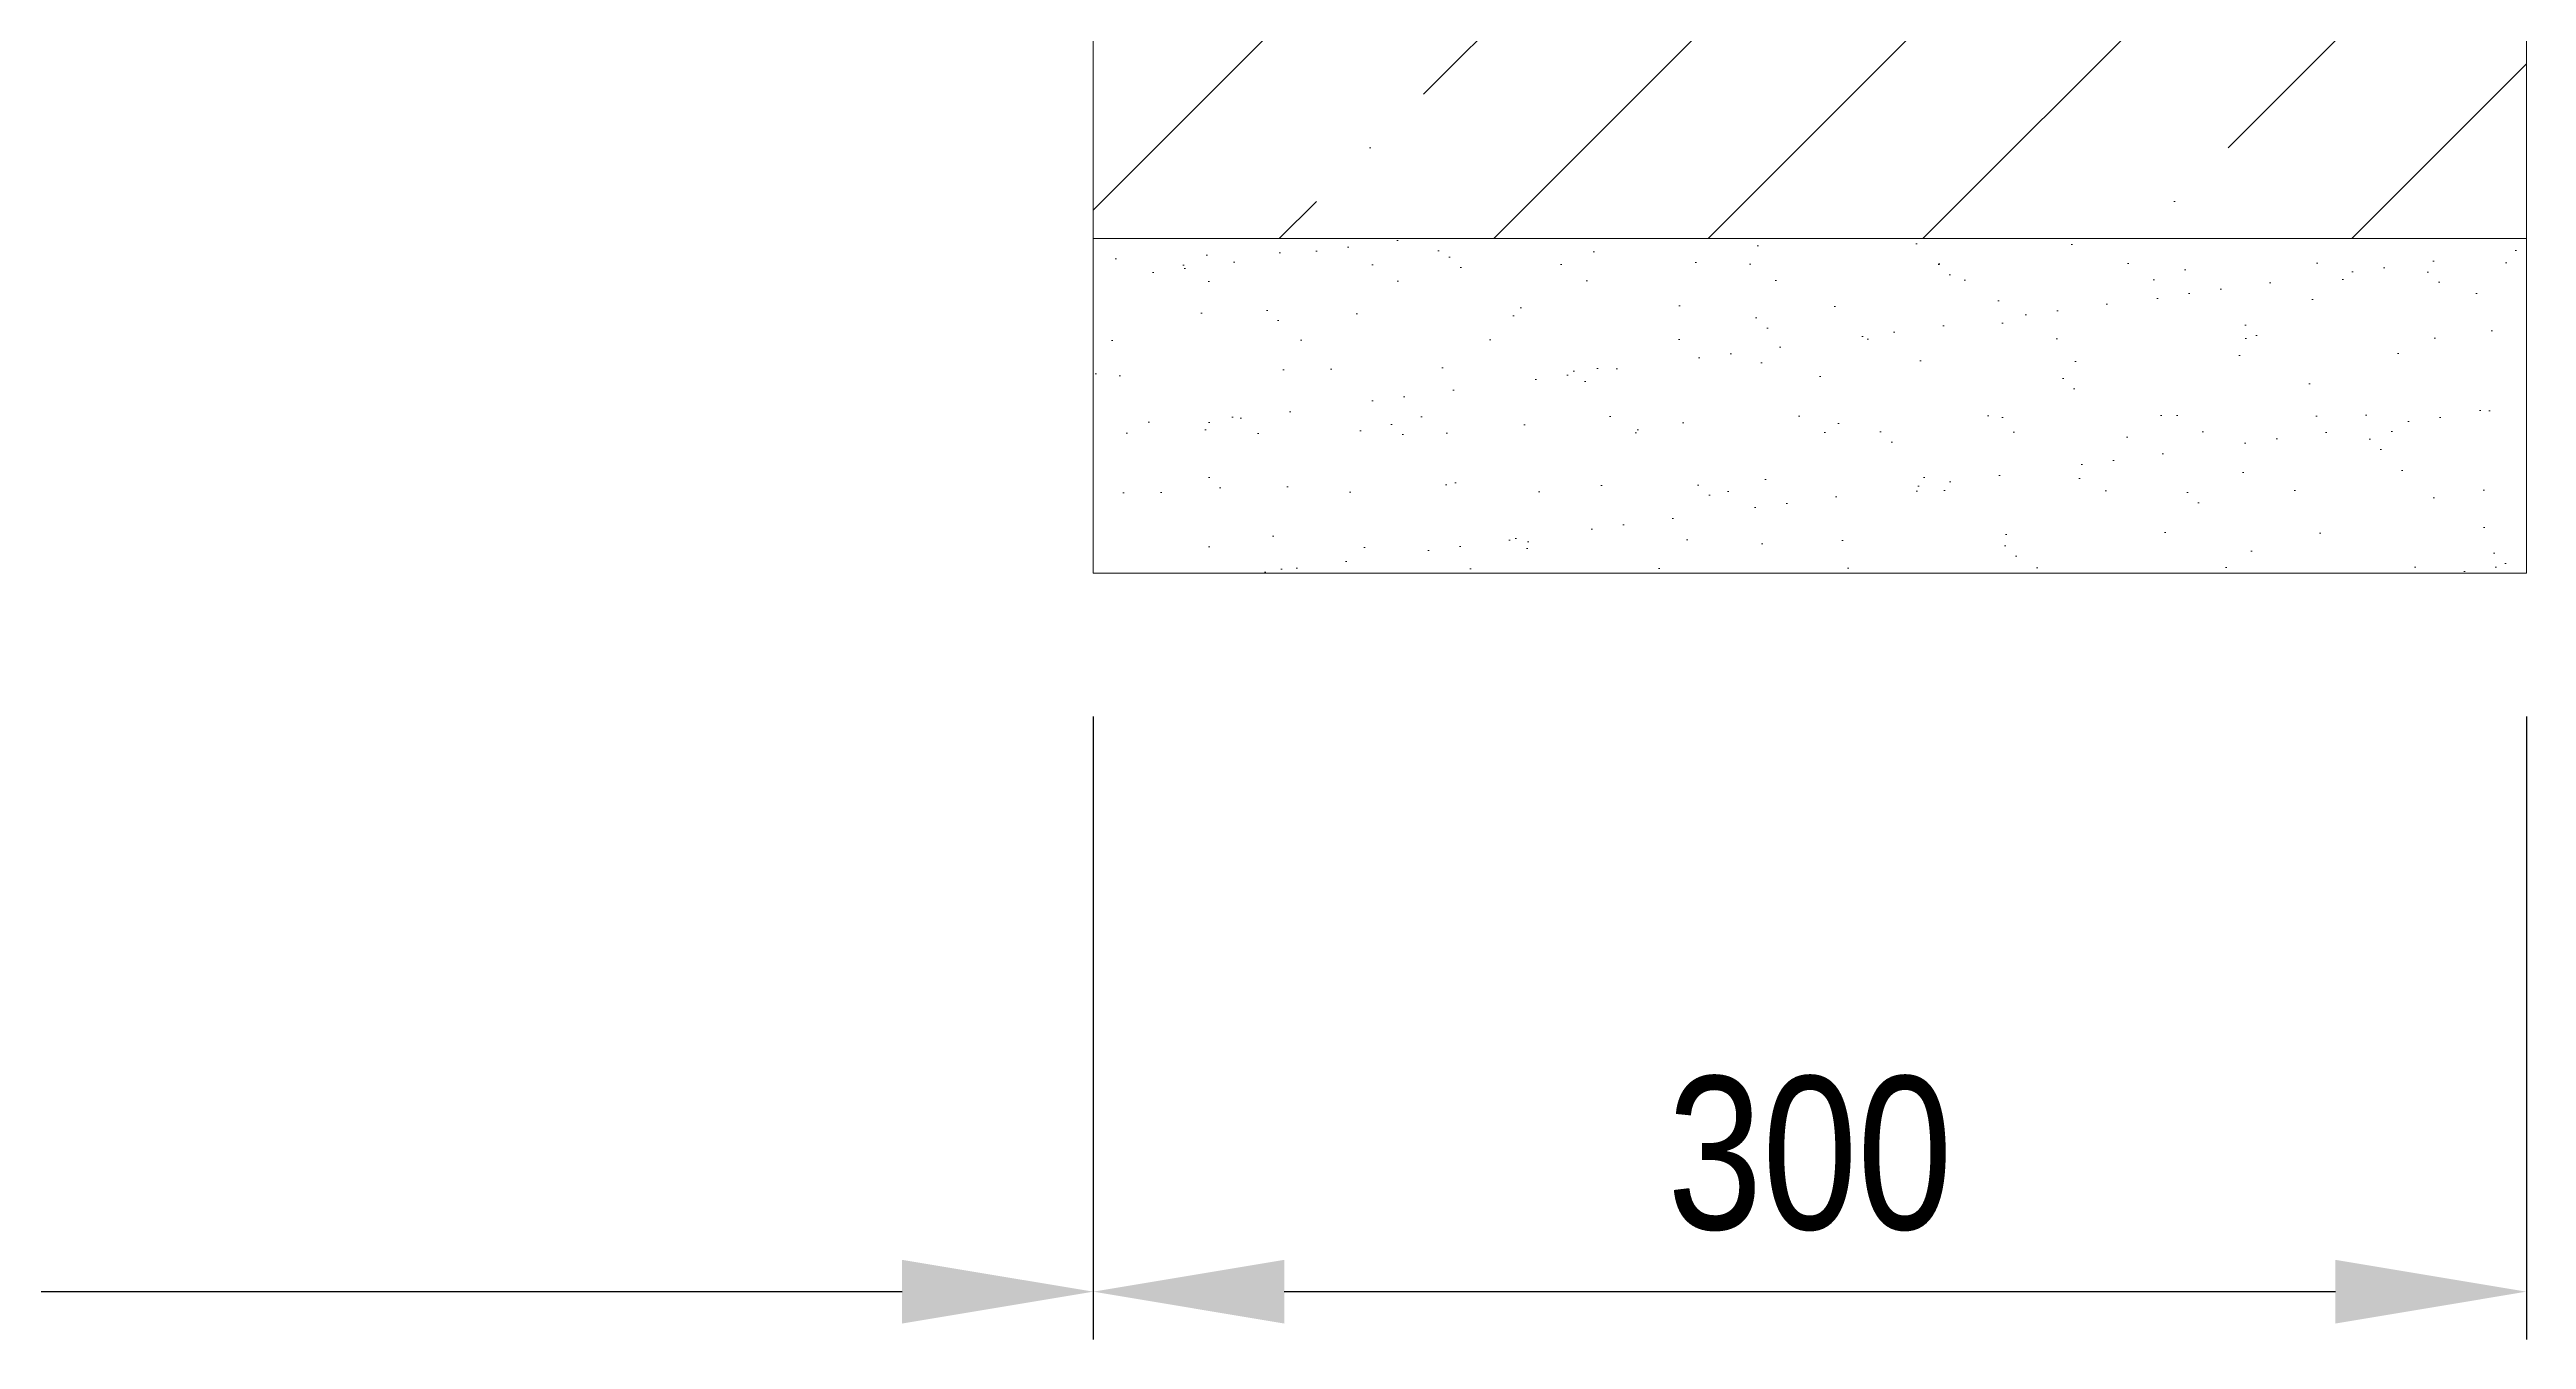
# Model space of a CAD drawing. Header units: millimetres. Extents: x 22162 to 28102, y 3160 to 7360.
# Drawn here: x 23604 to 24122, y 4703 to 4973 of the extents above; entities that cross this region are included whole.
import ezdxf

# ---------------------------------------------------------------- set-up
doc = ezdxf.new("R2010")
doc.units = ezdxf.units.MM
doc.header["$LTSCALE"] = 0.3
doc.layers.add('KOTY', color=3, linetype='Continuous', lineweight=9)
doc.layers.add('SRAFY', color=7, linetype='Continuous', lineweight=9, true_color=0x5b5b5b)
doc.styles.add('SEACAD_Arial', font='arial.ttf', dxfattribs={"width": 0.8})
doc.dimstyles.new('ISO-25', dxfattribs={"dimtxt": 1.6, "dimasz": 2, "dimexe": 0.5, "dimexo": 1.5, "dimtad": 1, "dimdec": 0, "dimtxsty": 'SEACAD_Arial', "dimcen": 2, "dimadec": 0, "dimazin": 0, "dimtfac": 1, "dimtdec": 0, "dimtmove": 0, "dimatfit": 3, "dimfxl": 1, "dimarcsym": 0})

# ---------------------------------------------------------------- blocks, each defined once
blk = doc.blocks.new('*D233')
at = {"layer": 'Defpoints', "color": 0}
for p in [(23822.35, 4863.51), (23022.49, 4862.01), (23822.35, 4713.11)]:
    blk.add_point(p, dxfattribs=at)
at = {"layer": 'KOTY', "color": 0, "lineweight": -2}
for p, q in [((23022.49, 4832.01), (23022.49, 4703.11)), ((23822.35, 4833.51), (23822.35, 4703.11)), ((23062.49, 4713.11), (23782.35, 4713.11))]:
    blk.add_line(p, q, dxfattribs=at)
at = {"layer": 'KOTY', "color": 0}
for points in [[(23062.49, 4719.77), (23062.49, 4706.44), (23022.49, 4713.11)], [(23782.35, 4706.44), (23782.35, 4719.77), (23822.35, 4713.11)]]:
    blk.add_solid(points, dxfattribs=at)
at = {"layer": 'KOTY', "color": 0, "insert": (23422.42, 4741.94), "char_height": 32, "attachment_point": 5, "style": 'SEACAD_Arial'}
blk.add_mtext('800', dxfattribs=at)
blk = doc.blocks.new('*D248')
at = {"layer": 'Defpoints', "color": 0}
for p in [(23822.35, 4863.51), (24122.35, 4863.51), (24122.35, 4713.11)]:
    blk.add_point(p, dxfattribs=at)
at = {"layer": 'KOTY', "color": 0, "lineweight": -2}
for p, q in [((23822.35, 4833.51), (23822.35, 4703.11)), ((24122.35, 4833.51), (24122.35, 4703.11)), ((23862.35, 4713.11), (24082.35, 4713.11))]:
    blk.add_line(p, q, dxfattribs=at)
at = {"layer": 'KOTY', "color": 0}
for points in [[(23862.35, 4719.77), (23862.35, 4706.44), (23822.35, 4713.11)], [(24082.35, 4706.44), (24082.35, 4719.77), (24122.35, 4713.11)]]:
    blk.add_solid(points, dxfattribs=at)
at = {"layer": 'KOTY', "color": 0, "insert": (23972.35, 4741.94), "char_height": 32, "attachment_point": 5, "style": 'SEACAD_Arial'}
blk.add_mtext('300', dxfattribs=at)

msp = doc.modelspace()

# ---------------------------------------------------------------- hatches: boundary and pattern name
at = {"layer": 'SRAFY'}
h = msp.add_hatch(dxfattribs=at)
h.set_pattern_fill('ANSI35', color=256, scale=10, style=0)
h.set_pattern_definition([(45, (419.323, 574.59), (-44.90128, 44.90128), []), (45, (464.225, 574.59), (-44.90128, 44.90128), [79.375, -15.875, 0, -15.875])])
h.paths.add_polyline_path([(23822.35, 5233.51), (24122.35, 5233.51), (24122.35, 4933.51), (23822.35, 4933.51)])
h = msp.add_hatch(dxfattribs=at)
h.set_pattern_fill('AR-SAND', color=256, scale=0.5)
h.set_pattern_definition([(37.5, (18381.948, -427.937), (-0.800016, 24.47066), [0, -19.304, 0, -21.59, 0, -20.6375]), (7.5, (18381.95, -427.937), (22.47616, 35.84126), [0, -10.414, 0, -17.399, 0, -6.6675]), (327.5, (18366.327, -427.937), (39.54962, 0.07186), [0, -6.35, 0, -22.86, 0, -29.845]), (317.5, (18366.327, -427.937), (38.17782, 11.14647), [0, -3.175, 0, -14.986, 0, -17.145])])
h.paths.add_polyline_path([(24122.35, 4863.51), (24122.35, 4933.51), (23822.35, 4933.51), (23822.35, 4863.51)])

# ---------------------------------------------------------------- linework, layer by layer
for points in [[(23822.35, 5233.51), (24122.35, 5233.51), (24122.35, 4933.51), (23822.35, 4933.51)], [(23822.35, 4933.51), (24122.35, 4933.51), (24122.35, 4863.51), (23822.35, 4863.51)]]:
    msp.add_lwpolyline(points, close=True, dxfattribs=at)

# ---------------------------------------------------------------- dimensions: what is measured, and where the dimension line sits
at = {"layer": 'KOTY'}
for base, p1, p2, picture, middle in [((23822.35, 4713.11), (23022.49, 4862.01), (23822.35, 4863.51), '*D233', (23422.42, 4741.94)), ((24122.35, 4713.11), (23822.35, 4863.51), (24122.35, 4863.51), '*D248', (23972.35, 4741.94))]:
    dim = msp.add_linear_dim(base=base, p1=p1, p2=p2, dimstyle='ISO-25', override={"dimlfac": 1, "dimtxsty": 'SEACAD_Arial', "dimsah": 1, "dimtolj": 0}, dxfattribs=at)
    dim.commit()
    dim.dimension.update_dxf_attribs({"geometry": picture, "text_midpoint": middle})

doc.saveas('drawing.dxf')
